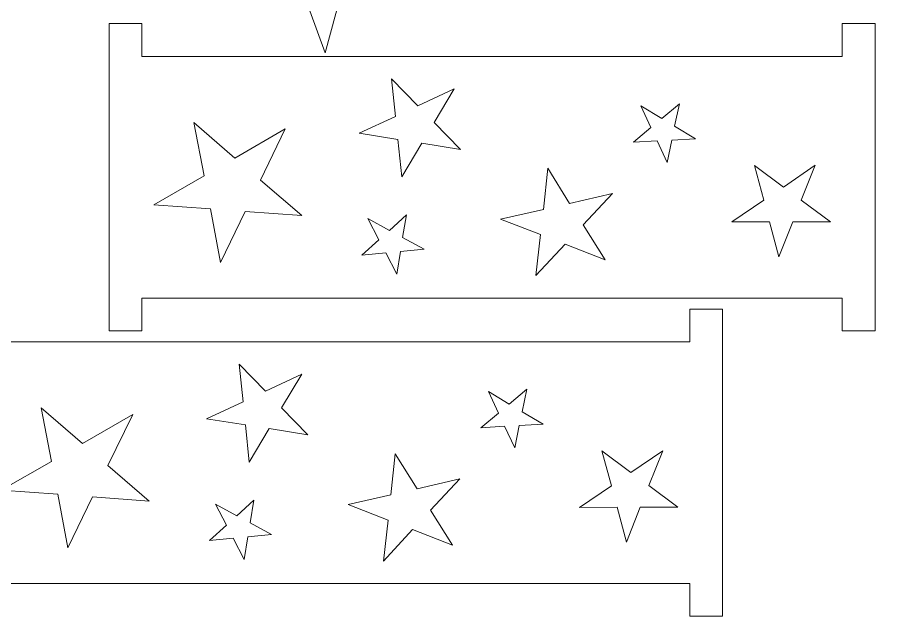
# Model space of a CAD drawing. Header units: centimetres. Extents: x -13.8 to 19.8, y -12.5 to 14.1.
# Drawn here: x -6.06 to 2.02, y -12.51 to -7.04 of the extents above; entities that cross this region are included whole.
import ezdxf

# ---------------------------------------------------------------- set-up
doc = ezdxf.new("R2010")
doc.units = ezdxf.units.CM
doc.header["$MEASUREMENT"] = 0
doc.layers.add('layer 1', color=7, linetype='Continuous')

msp = doc.modelspace()

# ---------------------------------------------------------------- linework, layer by layer
at = {"layer": 'layer 1', "color": 250, "lineweight": 9}
for points, knots in [([(-10.37782, 12.06077), (-10.37782, 12.06077), (-7.68967, 4.78115), (-7.68967, 4.78115), (-7.68967, 4.78115), (-7.68967, 4.78115), (-13.78205, 0.15455), (-13.78205, 0.15455), (-13.78205, 0.15455), (-13.78205, 0.15455), (-5.9945, 0.16316), (-5.9945, 0.16316), (-5.9945, 0.16316), (-5.9945, 0.16316), (-3.24937, -7.35804), (-3.24937, -7.35804), (-3.24937, -7.35804), (-3.24937, -7.35804), (-1.20956, 0.15915), (-1.20956, 0.15915), (-1.20956, 0.15915), (-1.20956, 0.15915), (6.57943, 0.13739), (6.57943, 0.13739), (6.57943, 0.13739), (6.57943, 0.13739), (0.05254, 4.77463), (0.05254, 4.77463), (0.05254, 4.77463), (0.05254, 4.77463), (2.05907, 12.06077), (2.05907, 12.06077), (2.05907, 12.06077), (2.05907, 12.06077), (1.83011, 12.06077), (1.83011, 12.06077), (1.83011, 12.06077), (1.83011, 12.06077), (-3.95239, 7.6312), (-3.95239, 7.6312), (-3.95239, 7.6312), (-3.95239, 7.6312), (-10.13861, 12.06077), (-10.13861, 12.06077), (-10.13861, 12.06077), (-10.13861, 12.06077), (-10.37782, 12.06077), (-10.37782, 12.06077)], [0, 0, 0, 0, 0.0769231, 0.0769231, 0.0769231, 0.0769231, 0.1538462, 0.1538462, 0.1538462, 0.1538462, 0.2307692, 0.2307692, 0.2307692, 0.2307692, 0.3076923, 0.3076923, 0.3076923, 0.3076923, 0.3846154, 0.3846154, 0.3846154, 0.3846154, 0.4615385, 0.4615385, 0.4615385, 0.4615385, 0.5384615, 0.5384615, 0.5384615, 0.5384615, 0.6153846, 0.6153846, 0.6153846, 0.6153846, 0.6923077, 0.6923077, 0.6923077, 0.6923077, 0.7692308, 0.7692308, 0.7692308, 0.7692308, 0.8461538, 0.8461538, 0.8461538, 0.8461538, 1, 1, 1, 1]), ([(15.06256, -12.19265), (15.06256, -12.19265), (15.29151, -12.19265), (15.29151, -12.19265), (15.29151, -12.19265), (15.29151, -12.19265), (13.28403, -4.90713), (13.28403, -4.90713), (13.28403, -4.90713), (13.28403, -4.90713), (19.81093, -0.26989), (19.81093, -0.26989), (19.81093, -0.26989), (19.81093, -0.26989), (12.02192, -0.29164), (12.02192, -0.29164), (12.02192, -0.29164), (12.02192, -0.29164), (9.98212, 7.22554), (9.98212, 7.22554), (9.98212, 7.22554), (9.98212, 7.22554), (7.23699, -0.29567), (7.23699, -0.29567), (7.23699, -0.29567), (7.23699, -0.29567), (-0.55056, -0.28705), (-0.55056, -0.28705), (-0.55056, -0.28705), (-0.55056, -0.28705), (5.54183, -4.91365), (5.54183, -4.91365), (5.54183, -4.91365), (5.54183, -4.91365), (2.85462, -12.19265), (2.85462, -12.19265), (2.85462, -12.19265), (2.85462, -12.19265), (3.09383, -12.19265), (3.09383, -12.19265), (3.09383, -12.19265), (3.09383, -12.19265), (9.27909, -7.7637), (9.27909, -7.7637), (9.27909, -7.7637), (9.27909, -7.7637), (15.06256, -12.19265), (15.06256, -12.19265)], [0, 0, 0, 0, 0.0769231, 0.0769231, 0.0769231, 0.0769231, 0.1538462, 0.1538462, 0.1538462, 0.1538462, 0.2307692, 0.2307692, 0.2307692, 0.2307692, 0.3076923, 0.3076923, 0.3076923, 0.3076923, 0.3846154, 0.3846154, 0.3846154, 0.3846154, 0.4615385, 0.4615385, 0.4615385, 0.4615385, 0.5384615, 0.5384615, 0.5384615, 0.5384615, 0.6153846, 0.6153846, 0.6153846, 0.6153846, 0.6923077, 0.6923077, 0.6923077, 0.6923077, 0.7692308, 0.7692308, 0.7692308, 0.7692308, 0.8461538, 0.8461538, 0.8461538, 0.8461538, 1, 1, 1, 1]), ([(1.47657, -7.39064), (1.47657, -7.39064), (1.47658, -7.09064), (1.47658, -7.09064), (1.47658, -7.09064), (1.47658, -7.09064), (1.77657, -7.09065), (1.77657, -7.09065), (1.77657, -7.09065), (1.77656, -8.1232), (1.77658, -8.86573), (1.77656, -9.89829), (1.77656, -9.89829), (1.77656, -9.89829), (1.47658, -9.89829), (1.47658, -9.89829), (1.47658, -9.89829), (1.47658, -9.89829), (1.47657, -9.59828), (1.47657, -9.59828), (1.47657, -9.59828), (-1.72491, -9.59829), (-1.83175, -9.5983), (-4.92342, -9.59829), (-4.92342, -9.59829), (-4.92342, -9.59829), (-4.92342, -9.89829), (-4.92342, -9.89829), (-4.92342, -9.89829), (-4.92342, -9.89829), (-5.22342, -9.89829), (-5.22342, -9.89829), (-5.22342, -9.89829), (-5.22342, -8.86573), (-5.22342, -8.1232), (-5.22343, -7.09064), (-5.22343, -7.09064), (-5.22343, -7.09064), (-4.92342, -7.09064), (-4.92342, -7.09064), (-4.92342, -7.09064), (-4.92342, -7.09064), (-4.92343, -7.39065), (-4.92343, -7.39065), (-4.92343, -7.39065), (-1.83177, -7.39064), (-1.72492, -7.39064), (1.47657, -7.39064)], [0, 0, 0, 0, 0.0769231, 0.0769231, 0.0769231, 0.0769231, 0.1538462, 0.1538462, 0.1538462, 0.1538462, 0.2307692, 0.2307692, 0.2307692, 0.2307692, 0.3076923, 0.3076923, 0.3076923, 0.3076923, 0.3846154, 0.3846154, 0.3846154, 0.3846154, 0.4615385, 0.4615385, 0.4615385, 0.4615385, 0.5384615, 0.5384615, 0.5384615, 0.5384615, 0.6153846, 0.6153846, 0.6153846, 0.6153846, 0.6923077, 0.6923077, 0.6923077, 0.6923077, 0.7692308, 0.7692308, 0.7692308, 0.7692308, 0.8461538, 0.8461538, 0.8461538, 0.8461538, 1, 1, 1, 1]), ([(-2.64092, -7.59571), (-2.64092, -7.59571), (-2.40086, -7.84236), (-2.40086, -7.84236), (-2.40086, -7.84236), (-2.40086, -7.84236), (-2.06876, -7.68609), (-2.06876, -7.68609), (-2.06876, -7.68609), (-2.06876, -7.68609), (-2.25307, -7.99365), (-2.25307, -7.99365), (-2.25307, -7.99365), (-2.25307, -7.99365), (-2.01197, -8.23938), (-2.01197, -8.23938), (-2.01197, -8.23938), (-2.01197, -8.23938), (-2.36596, -8.18277), (-2.36596, -8.18277), (-2.36596, -8.18277), (-2.36596, -8.18277), (-2.54906, -8.49094), (-2.54906, -8.49094), (-2.54906, -8.49094), (-2.54906, -8.49094), (-2.58351, -8.14842), (-2.58351, -8.14842), (-2.58351, -8.14842), (-2.58351, -8.14842), (-2.93776, -8.09313), (-2.93776, -8.09313), (-2.93776, -8.09313), (-2.93776, -8.09313), (-2.60509, -7.93803), (-2.60509, -7.93803), (-2.60509, -7.93803), (-2.60509, -7.93803), (-2.64092, -7.59571), (-2.64092, -7.59571)], [0, 0, 0, 0, 0.0909091, 0.0909091, 0.0909091, 0.0909091, 0.1818182, 0.1818182, 0.1818182, 0.1818182, 0.2727273, 0.2727273, 0.2727273, 0.2727273, 0.3636364, 0.3636364, 0.3636364, 0.3636364, 0.4545455, 0.4545455, 0.4545455, 0.4545455, 0.5454545, 0.5454545, 0.5454545, 0.5454545, 0.6363636, 0.6363636, 0.6363636, 0.6363636, 0.7272727, 0.7272727, 0.7272727, 0.7272727, 0.8181818, 0.8181818, 0.8181818, 0.8181818, 1, 1, 1, 1]), ([(-0.0118, -7.82394), (-0.0118, -7.82394), (-0.05466, -8.02892), (-0.05466, -8.02892), (-0.05466, -8.02892), (-0.05466, -8.02892), (0.13709, -8.14336), (0.13709, -8.14336), (0.13709, -8.14336), (0.13709, -8.14336), (-0.08075, -8.15491), (-0.08075, -8.15491), (-0.08075, -8.15491), (-0.08075, -8.15491), (-0.12279, -8.36008), (-0.12279, -8.36008), (-0.12279, -8.36008), (-0.12279, -8.36008), (-0.21455, -8.16226), (-0.21455, -8.16226), (-0.21455, -8.16226), (-0.21455, -8.16226), (-0.43227, -8.17464), (-0.43227, -8.17464), (-0.43227, -8.17464), (-0.43227, -8.17464), (-0.27115, -8.04081), (-0.27115, -8.04081), (-0.27115, -8.04081), (-0.27115, -8.04081), (-0.36368, -7.84327), (-0.36368, -7.84327), (-0.36368, -7.84327), (-0.36368, -7.84327), (-0.17235, -7.9584), (-0.17235, -7.9584), (-0.17235, -7.9584), (-0.17235, -7.9584), (-0.0118, -7.82394), (-0.0118, -7.82394)], [0, 0, 0, 0, 0.0909091, 0.0909091, 0.0909091, 0.0909091, 0.1818182, 0.1818182, 0.1818182, 0.1818182, 0.2727273, 0.2727273, 0.2727273, 0.2727273, 0.3636364, 0.3636364, 0.3636364, 0.3636364, 0.4545455, 0.4545455, 0.4545455, 0.4545455, 0.5454545, 0.5454545, 0.5454545, 0.5454545, 0.6363636, 0.6363636, 0.6363636, 0.6363636, 0.7272727, 0.7272727, 0.7272727, 0.7272727, 0.8181818, 0.8181818, 0.8181818, 0.8181818, 1, 1, 1, 1]), ([(-4.44959, -7.99281), (-4.44959, -7.99281), (-4.07282, -8.31945), (-4.07282, -8.31945), (-4.07282, -8.31945), (-4.07282, -8.31945), (-3.61383, -8.05333), (-3.61383, -8.05333), (-3.61383, -8.05333), (-3.61383, -8.05333), (-3.84092, -8.51965), (-3.84092, -8.51965), (-3.84092, -8.51965), (-3.84092, -8.51965), (-3.46276, -8.8448), (-3.46276, -8.8448), (-3.46276, -8.8448), (-3.46276, -8.8448), (-3.97989, -8.80637), (-3.97989, -8.80637), (-3.97989, -8.80637), (-3.97989, -8.80637), (-4.20517, -9.27343), (-4.20517, -9.27343), (-4.20517, -9.27343), (-4.20517, -9.27343), (-4.29768, -8.78337), (-4.29768, -8.78337), (-4.29768, -8.78337), (-4.29768, -8.78337), (-4.81506, -8.74688), (-4.81506, -8.74688), (-4.81506, -8.74688), (-4.81506, -8.74688), (-4.3551, -8.48243), (-4.3551, -8.48243), (-4.3551, -8.48243), (-4.3551, -8.48243), (-4.44959, -7.99281), (-4.44959, -7.99281)], [0, 0, 0, 0, 0.0909091, 0.0909091, 0.0909091, 0.0909091, 0.1818182, 0.1818182, 0.1818182, 0.1818182, 0.2727273, 0.2727273, 0.2727273, 0.2727273, 0.3636364, 0.3636364, 0.3636364, 0.3636364, 0.4545455, 0.4545455, 0.4545455, 0.4545455, 0.5454545, 0.5454545, 0.5454545, 0.5454545, 0.6363636, 0.6363636, 0.6363636, 0.6363636, 0.7272727, 0.7272727, 0.7272727, 0.7272727, 0.8181818, 0.8181818, 0.8181818, 0.8181818, 1, 1, 1, 1]), ([(0.67478, -8.38641), (0.67478, -8.38641), (0.9396, -8.58358), (0.9396, -8.58358), (0.9396, -8.58358), (0.9396, -8.58358), (1.23041, -8.38512), (1.23041, -8.38512), (1.23041, -8.38512), (1.23041, -8.38512), (1.10255, -8.70439), (1.10255, -8.70439), (1.10255, -8.70439), (1.10255, -8.70439), (1.36822, -8.90051), (1.36822, -8.90051), (1.36822, -8.90051), (1.36822, -8.90051), (1.02441, -8.90068), (1.02441, -8.90068), (1.02441, -8.90068), (1.02441, -8.90068), (0.89779, -9.22035), (0.89779, -9.22035), (0.89779, -9.22035), (0.89779, -9.22035), (0.81314, -8.90118), (0.81314, -8.90118), (0.81314, -8.90118), (0.81314, -8.90118), (0.46921, -8.90263), (0.46921, -8.90263), (0.46921, -8.90263), (0.46921, -8.90263), (0.76071, -8.70521), (0.76071, -8.70521), (0.76071, -8.70521), (0.76071, -8.70521), (0.67478, -8.38641), (0.67478, -8.38641)], [0, 0, 0, 0, 0.0909091, 0.0909091, 0.0909091, 0.0909091, 0.1818182, 0.1818182, 0.1818182, 0.1818182, 0.2727273, 0.2727273, 0.2727273, 0.2727273, 0.3636364, 0.3636364, 0.3636364, 0.3636364, 0.4545455, 0.4545455, 0.4545455, 0.4545455, 0.5454545, 0.5454545, 0.5454545, 0.5454545, 0.6363636, 0.6363636, 0.6363636, 0.6363636, 0.7272727, 0.7272727, 0.7272727, 0.7272727, 0.8181818, 0.8181818, 0.8181818, 0.8181818, 1, 1, 1, 1]), ([(-1.21397, -8.41295), (-1.21397, -8.41295), (-1.01423, -8.73292), (-1.01423, -8.73292), (-1.01423, -8.73292), (-1.01423, -8.73292), (-0.62317, -8.64265), (-0.62317, -8.64265), (-0.62317, -8.64265), (-0.62317, -8.64265), (-0.89112, -8.92926), (-0.89112, -8.92926), (-0.89112, -8.92926), (-0.89112, -8.92926), (-0.69004, -9.24847), (-0.69004, -9.24847), (-0.69004, -9.24847), (-0.69004, -9.24847), (-1.05538, -9.10564), (-1.05538, -9.10564), (-1.05538, -9.10564), (-1.05538, -9.10564), (-1.32218, -9.39321), (-1.32218, -9.39321), (-1.32218, -9.39321), (-1.32218, -9.39321), (-1.28001, -9.01831), (-1.28001, -9.01831), (-1.28001, -9.01831), (-1.28001, -9.01831), (-1.64598, -8.87682), (-1.64598, -8.87682), (-1.64598, -8.87682), (-1.64598, -8.87682), (-1.25459, -8.78796), (-1.25459, -8.78796), (-1.25459, -8.78796), (-1.25459, -8.78796), (-1.21397, -8.41295), (-1.21397, -8.41295)], [0, 0, 0, 0, 0.0909091, 0.0909091, 0.0909091, 0.0909091, 0.1818182, 0.1818182, 0.1818182, 0.1818182, 0.2727273, 0.2727273, 0.2727273, 0.2727273, 0.3636364, 0.3636364, 0.3636364, 0.3636364, 0.4545455, 0.4545455, 0.4545455, 0.4545455, 0.5454545, 0.5454545, 0.5454545, 0.5454545, 0.6363636, 0.6363636, 0.6363636, 0.6363636, 0.7272727, 0.7272727, 0.7272727, 0.7272727, 0.8181818, 0.8181818, 0.8181818, 0.8181818, 1, 1, 1, 1]), ([(-2.50673, -8.83844), (-2.50673, -8.83844), (-2.54085, -9.04504), (-2.54085, -9.04504), (-2.54085, -9.04504), (-2.54085, -9.04504), (-2.34441, -9.15123), (-2.34441, -9.15123), (-2.34441, -9.15123), (-2.34441, -9.15123), (-2.56155, -9.17202), (-2.56155, -9.17202), (-2.56155, -9.17202), (-2.56155, -9.17202), (-2.59484, -9.3788), (-2.59484, -9.3788), (-2.59484, -9.3788), (-2.59484, -9.3788), (-2.69491, -9.18504), (-2.69491, -9.18504), (-2.69491, -9.18504), (-2.69491, -9.18504), (-2.91192, -9.20664), (-2.91192, -9.20664), (-2.91192, -9.20664), (-2.91192, -9.20664), (-2.75663, -9.06612), (-2.75663, -9.06612), (-2.75663, -9.06612), (-2.75663, -9.06612), (-2.85746, -8.87267), (-2.85746, -8.87267), (-2.85746, -8.87267), (-2.85746, -8.87267), (-2.66142, -8.97957), (-2.66142, -8.97957), (-2.66142, -8.97957), (-2.66142, -8.97957), (-2.50673, -8.83844), (-2.50673, -8.83844)], [0, 0, 0, 0, 0.0909091, 0.0909091, 0.0909091, 0.0909091, 0.1818182, 0.1818182, 0.1818182, 0.1818182, 0.2727273, 0.2727273, 0.2727273, 0.2727273, 0.3636364, 0.3636364, 0.3636364, 0.3636364, 0.4545455, 0.4545455, 0.4545455, 0.4545455, 0.5454545, 0.5454545, 0.5454545, 0.5454545, 0.6363636, 0.6363636, 0.6363636, 0.6363636, 0.7272727, 0.7272727, 0.7272727, 0.7272727, 0.8181818, 0.8181818, 0.8181818, 0.8181818, 1, 1, 1, 1]), ([(0.08291, -9.99869), (0.08291, -9.99869), (0.08291, -9.69869), (0.08291, -9.69869), (0.08291, -9.69869), (0.08291, -9.69869), (0.3829, -9.69869), (0.3829, -9.69869), (0.3829, -9.69869), (0.3829, -10.73124), (0.38291, -11.47378), (0.3829, -12.50633), (0.3829, -12.50633), (0.3829, -12.50633), (0.08291, -12.50633), (0.08291, -12.50633), (0.08291, -12.50633), (0.08291, -12.50633), (0.08291, -12.20632), (0.08291, -12.20632), (0.08291, -12.20632), (-3.11858, -12.20633), (-3.22542, -12.20634), (-6.31709, -12.20634), (-6.31709, -12.20634), (-6.31709, -12.20634), (-6.31709, -12.50634), (-6.31709, -12.50634), (-6.31709, -12.50634), (-6.31709, -12.50634), (-6.61709, -12.50634), (-6.61709, -12.50634), (-6.61709, -12.50634), (-6.61708, -11.47377), (-6.61709, -10.73125), (-6.61709, -9.69869), (-6.61709, -9.69869), (-6.61709, -9.69869), (-6.31709, -9.69869), (-6.31709, -9.69869), (-6.31709, -9.69869), (-6.31709, -9.69869), (-6.31709, -9.99869), (-6.31709, -9.99869), (-6.31709, -9.99869), (-3.22543, -9.99869), (-3.11858, -9.99869), (0.08291, -9.99869)], [0, 0, 0, 0, 0.0769231, 0.0769231, 0.0769231, 0.0769231, 0.1538462, 0.1538462, 0.1538462, 0.1538462, 0.2307692, 0.2307692, 0.2307692, 0.2307692, 0.3076923, 0.3076923, 0.3076923, 0.3076923, 0.3846154, 0.3846154, 0.3846154, 0.3846154, 0.4615385, 0.4615385, 0.4615385, 0.4615385, 0.5384615, 0.5384615, 0.5384615, 0.5384615, 0.6153846, 0.6153846, 0.6153846, 0.6153846, 0.6923077, 0.6923077, 0.6923077, 0.6923077, 0.7692308, 0.7692308, 0.7692308, 0.7692308, 0.8461538, 0.8461538, 0.8461538, 0.8461538, 1, 1, 1, 1]), ([(-4.03459, -10.20375), (-4.03459, -10.20375), (-3.79453, -10.4504), (-3.79453, -10.4504), (-3.79453, -10.4504), (-3.79453, -10.4504), (-3.46243, -10.29413), (-3.46243, -10.29413), (-3.46243, -10.29413), (-3.46243, -10.29413), (-3.64674, -10.60169), (-3.64674, -10.60169), (-3.64674, -10.60169), (-3.64674, -10.60169), (-3.40564, -10.84742), (-3.40564, -10.84742), (-3.40564, -10.84742), (-3.40564, -10.84742), (-3.75963, -10.79081), (-3.75963, -10.79081), (-3.75963, -10.79081), (-3.75963, -10.79081), (-3.94272, -11.09898), (-3.94272, -11.09898), (-3.94272, -11.09898), (-3.94272, -11.09898), (-3.97718, -10.75646), (-3.97718, -10.75646), (-3.97718, -10.75646), (-3.97718, -10.75646), (-4.33143, -10.70117), (-4.33143, -10.70117), (-4.33143, -10.70117), (-4.33143, -10.70117), (-3.99876, -10.54608), (-3.99876, -10.54608), (-3.99876, -10.54608), (-3.99876, -10.54608), (-4.03459, -10.20375), (-4.03459, -10.20375)], [0, 0, 0, 0, 0.0909091, 0.0909091, 0.0909091, 0.0909091, 0.1818182, 0.1818182, 0.1818182, 0.1818182, 0.2727273, 0.2727273, 0.2727273, 0.2727273, 0.3636364, 0.3636364, 0.3636364, 0.3636364, 0.4545455, 0.4545455, 0.4545455, 0.4545455, 0.5454545, 0.5454545, 0.5454545, 0.5454545, 0.6363636, 0.6363636, 0.6363636, 0.6363636, 0.7272727, 0.7272727, 0.7272727, 0.7272727, 0.8181818, 0.8181818, 0.8181818, 0.8181818, 1, 1, 1, 1]), ([(-1.40547, -10.43199), (-1.40547, -10.43199), (-1.44833, -10.63696), (-1.44833, -10.63696), (-1.44833, -10.63696), (-1.44833, -10.63696), (-1.25658, -10.7514), (-1.25658, -10.7514), (-1.25658, -10.7514), (-1.25658, -10.7514), (-1.47442, -10.76295), (-1.47442, -10.76295), (-1.47442, -10.76295), (-1.47442, -10.76295), (-1.51646, -10.96813), (-1.51646, -10.96813), (-1.51646, -10.96813), (-1.51646, -10.96813), (-1.60822, -10.7703), (-1.60822, -10.7703), (-1.60822, -10.7703), (-1.60822, -10.7703), (-1.82593, -10.78268), (-1.82593, -10.78268), (-1.82593, -10.78268), (-1.82593, -10.78268), (-1.66482, -10.64885), (-1.66482, -10.64885), (-1.66482, -10.64885), (-1.66482, -10.64885), (-1.75735, -10.45131), (-1.75735, -10.45131), (-1.75735, -10.45131), (-1.75735, -10.45131), (-1.56601, -10.56644), (-1.56601, -10.56644), (-1.56601, -10.56644), (-1.56601, -10.56644), (-1.40547, -10.43199), (-1.40547, -10.43199)], [0, 0, 0, 0, 0.0909091, 0.0909091, 0.0909091, 0.0909091, 0.1818182, 0.1818182, 0.1818182, 0.1818182, 0.2727273, 0.2727273, 0.2727273, 0.2727273, 0.3636364, 0.3636364, 0.3636364, 0.3636364, 0.4545455, 0.4545455, 0.4545455, 0.4545455, 0.5454545, 0.5454545, 0.5454545, 0.5454545, 0.6363636, 0.6363636, 0.6363636, 0.6363636, 0.7272727, 0.7272727, 0.7272727, 0.7272727, 0.8181818, 0.8181818, 0.8181818, 0.8181818, 1, 1, 1, 1]), ([(-5.84326, -10.60086), (-5.84326, -10.60086), (-5.46649, -10.9275), (-5.46649, -10.9275), (-5.46649, -10.9275), (-5.46649, -10.9275), (-5.00749, -10.66138), (-5.00749, -10.66138), (-5.00749, -10.66138), (-5.00749, -10.66138), (-5.23459, -11.1277), (-5.23459, -11.1277), (-5.23459, -11.1277), (-5.23459, -11.1277), (-4.85643, -11.45284), (-4.85643, -11.45284), (-4.85643, -11.45284), (-4.85643, -11.45284), (-5.37356, -11.41441), (-5.37356, -11.41441), (-5.37356, -11.41441), (-5.37356, -11.41441), (-5.59883, -11.88148), (-5.59883, -11.88148), (-5.59883, -11.88148), (-5.59883, -11.88148), (-5.69135, -11.39141), (-5.69135, -11.39141), (-5.69135, -11.39141), (-5.69135, -11.39141), (-6.20873, -11.35492), (-6.20873, -11.35492), (-6.20873, -11.35492), (-6.20873, -11.35492), (-5.74876, -11.09047), (-5.74876, -11.09047), (-5.74876, -11.09047), (-5.74876, -11.09047), (-5.84326, -10.60086), (-5.84326, -10.60086)], [0, 0, 0, 0, 0.0909091, 0.0909091, 0.0909091, 0.0909091, 0.1818182, 0.1818182, 0.1818182, 0.1818182, 0.2727273, 0.2727273, 0.2727273, 0.2727273, 0.3636364, 0.3636364, 0.3636364, 0.3636364, 0.4545455, 0.4545455, 0.4545455, 0.4545455, 0.5454545, 0.5454545, 0.5454545, 0.5454545, 0.6363636, 0.6363636, 0.6363636, 0.6363636, 0.7272727, 0.7272727, 0.7272727, 0.7272727, 0.8181818, 0.8181818, 0.8181818, 0.8181818, 1, 1, 1, 1]), ([(-2.60764, -11.021), (-2.60764, -11.021), (-2.4079, -11.34096), (-2.4079, -11.34096), (-2.4079, -11.34096), (-2.4079, -11.34096), (-2.01684, -11.2507), (-2.01684, -11.2507), (-2.01684, -11.2507), (-2.01684, -11.2507), (-2.28478, -11.53731), (-2.28478, -11.53731), (-2.28478, -11.53731), (-2.28478, -11.53731), (-2.08371, -11.85652), (-2.08371, -11.85652), (-2.08371, -11.85652), (-2.08371, -11.85652), (-2.44905, -11.71369), (-2.44905, -11.71369), (-2.44905, -11.71369), (-2.44905, -11.71369), (-2.71584, -12.00126), (-2.71584, -12.00126), (-2.71584, -12.00126), (-2.71584, -12.00126), (-2.67368, -11.62635), (-2.67368, -11.62635), (-2.67368, -11.62635), (-2.67368, -11.62635), (-3.03965, -11.48486), (-3.03965, -11.48486), (-3.03965, -11.48486), (-3.03965, -11.48486), (-2.64825, -11.396), (-2.64825, -11.396), (-2.64825, -11.396), (-2.64825, -11.396), (-2.60764, -11.021), (-2.60764, -11.021)], [0, 0, 0, 0, 0.0909091, 0.0909091, 0.0909091, 0.0909091, 0.1818182, 0.1818182, 0.1818182, 0.1818182, 0.2727273, 0.2727273, 0.2727273, 0.2727273, 0.3636364, 0.3636364, 0.3636364, 0.3636364, 0.4545455, 0.4545455, 0.4545455, 0.4545455, 0.5454545, 0.5454545, 0.5454545, 0.5454545, 0.6363636, 0.6363636, 0.6363636, 0.6363636, 0.7272727, 0.7272727, 0.7272727, 0.7272727, 0.8181818, 0.8181818, 0.8181818, 0.8181818, 1, 1, 1, 1]), ([(-0.71889, -10.99446), (-0.71889, -10.99446), (-0.45406, -11.19163), (-0.45406, -11.19163), (-0.45406, -11.19163), (-0.45406, -11.19163), (-0.16326, -10.99317), (-0.16326, -10.99317), (-0.16326, -10.99317), (-0.16326, -10.99317), (-0.29112, -11.31244), (-0.29112, -11.31244), (-0.29112, -11.31244), (-0.29112, -11.31244), (-0.02545, -11.50855), (-0.02545, -11.50855), (-0.02545, -11.50855), (-0.02545, -11.50855), (-0.36926, -11.50872), (-0.36926, -11.50872), (-0.36926, -11.50872), (-0.36926, -11.50872), (-0.49588, -11.8284), (-0.49588, -11.8284), (-0.49588, -11.8284), (-0.49588, -11.8284), (-0.58052, -11.50922), (-0.58052, -11.50922), (-0.58052, -11.50922), (-0.58052, -11.50922), (-0.92445, -11.51067), (-0.92445, -11.51067), (-0.92445, -11.51067), (-0.92445, -11.51067), (-0.63296, -11.31325), (-0.63296, -11.31325), (-0.63296, -11.31325), (-0.63296, -11.31325), (-0.71889, -10.99446), (-0.71889, -10.99446)], [0, 0, 0, 0, 0.0909091, 0.0909091, 0.0909091, 0.0909091, 0.1818182, 0.1818182, 0.1818182, 0.1818182, 0.2727273, 0.2727273, 0.2727273, 0.2727273, 0.3636364, 0.3636364, 0.3636364, 0.3636364, 0.4545455, 0.4545455, 0.4545455, 0.4545455, 0.5454545, 0.5454545, 0.5454545, 0.5454545, 0.6363636, 0.6363636, 0.6363636, 0.6363636, 0.7272727, 0.7272727, 0.7272727, 0.7272727, 0.8181818, 0.8181818, 0.8181818, 0.8181818, 1, 1, 1, 1]), ([(-3.9004, -11.44649), (-3.9004, -11.44649), (-3.93452, -11.65308), (-3.93452, -11.65308), (-3.93452, -11.65308), (-3.93452, -11.65308), (-3.73808, -11.75927), (-3.73808, -11.75927), (-3.73808, -11.75927), (-3.73808, -11.75927), (-3.95522, -11.78007), (-3.95522, -11.78007), (-3.95522, -11.78007), (-3.95522, -11.78007), (-3.98851, -11.98685), (-3.98851, -11.98685), (-3.98851, -11.98685), (-3.98851, -11.98685), (-4.08858, -11.79309), (-4.08858, -11.79309), (-4.08858, -11.79309), (-4.08858, -11.79309), (-4.30559, -11.81469), (-4.30559, -11.81469), (-4.30559, -11.81469), (-4.30559, -11.81469), (-4.1503, -11.67416), (-4.1503, -11.67416), (-4.1503, -11.67416), (-4.1503, -11.67416), (-4.25113, -11.48072), (-4.25113, -11.48072), (-4.25113, -11.48072), (-4.25113, -11.48072), (-4.05509, -11.58762), (-4.05509, -11.58762), (-4.05509, -11.58762), (-4.05509, -11.58762), (-3.9004, -11.44649), (-3.9004, -11.44649)], [0, 0, 0, 0, 0.0909091, 0.0909091, 0.0909091, 0.0909091, 0.1818182, 0.1818182, 0.1818182, 0.1818182, 0.2727273, 0.2727273, 0.2727273, 0.2727273, 0.3636364, 0.3636364, 0.3636364, 0.3636364, 0.4545455, 0.4545455, 0.4545455, 0.4545455, 0.5454545, 0.5454545, 0.5454545, 0.5454545, 0.6363636, 0.6363636, 0.6363636, 0.6363636, 0.7272727, 0.7272727, 0.7272727, 0.7272727, 0.8181818, 0.8181818, 0.8181818, 0.8181818, 1, 1, 1, 1])]:
    msp.add_open_spline(points, degree=3, knots=knots, dxfattribs=at)

doc.saveas('drawing.dxf')
